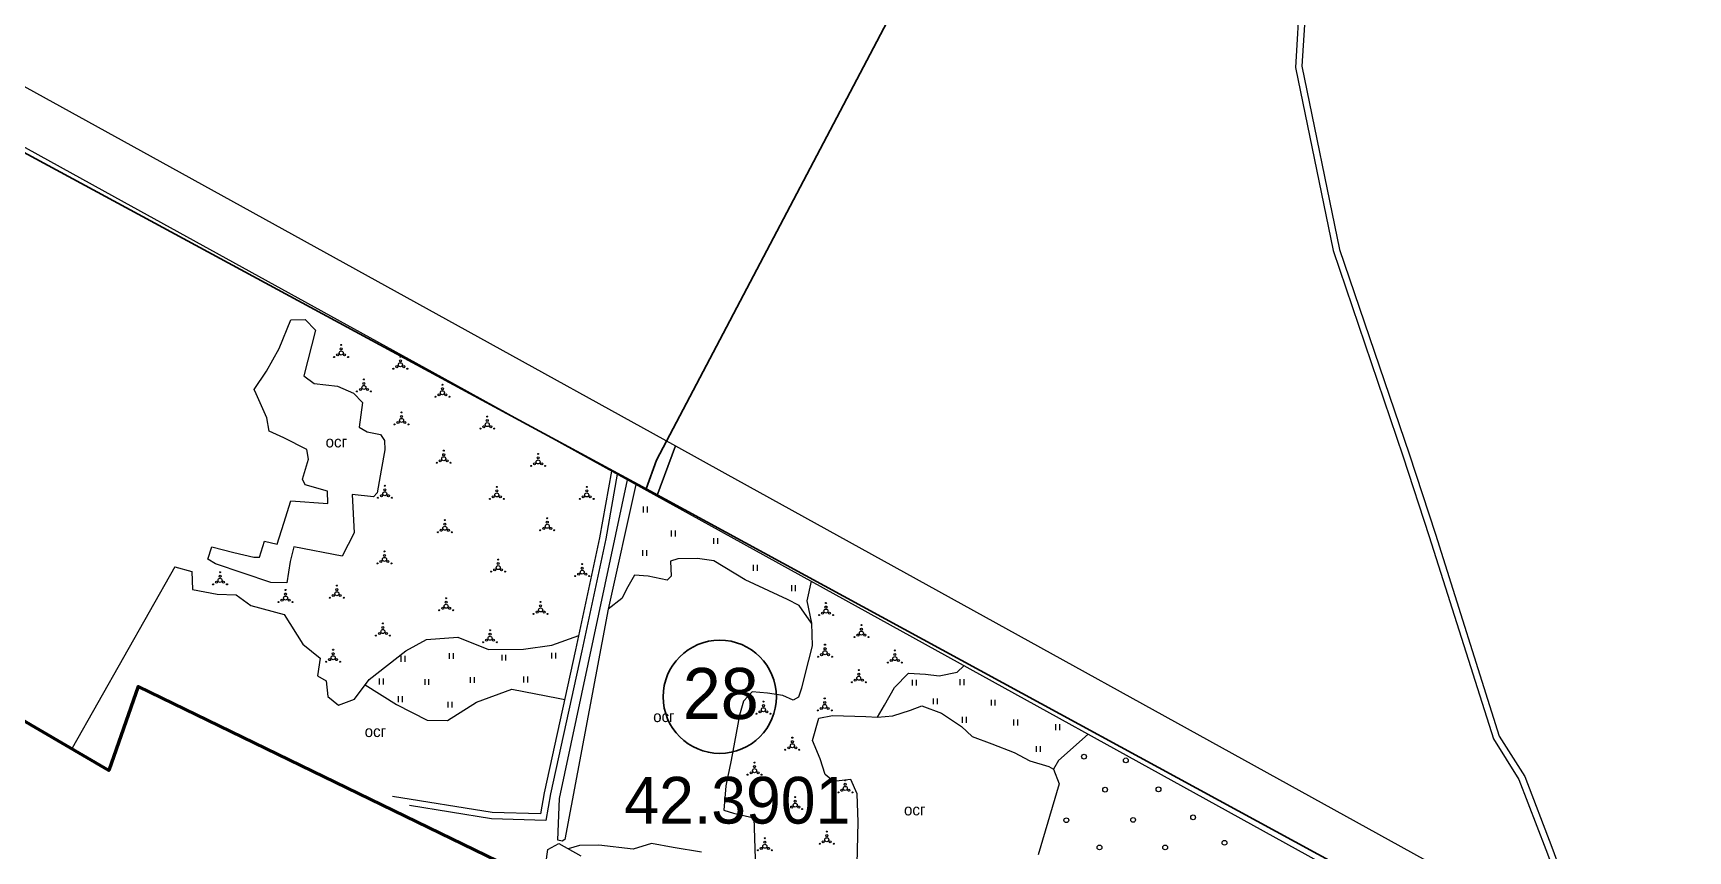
# Model space of a CAD drawing. Header units: millimetres. Extents: x 1378883 to 1389511, y 5662980 to 5673292.
# Drawn here: x 1385180 to 1386209, y 5664779 to 5665288 of the extents above; entities that cross this region are included whole.
import ezdxf
from ezdxf.enums import TextEntityAlignment as Align

# ---------------------------------------------------------------- set-up
doc = ezdxf.new("R2010")
doc.units = ezdxf.units.MM
for name, color, linetype in [('N-raion', 1, 'Continuous'), ('вулиці', 7, 'Continuous'), ('КартаСкан', 252, 'Continuous'), ('межа по генплану', 7, 'Continuous'), ('на область', 5, 'Continuous'), ('район', 6, 'Continuous')]:
    doc.layers.add(name, color=color, linetype=linetype)
picture_1 = doc.add_image_def('image1.tif', size_in_pixel=(29607, 29619))

msp = doc.modelspace()

# ---------------------------------------------------------------- linework, layer by layer
at = {"layer": 'N-raion', "color": 1, "lineweight": 35}
msp.add_circle((1385606.9, 5664875.1), 35.2, dxfattribs=at)
at = {"layer": 'вулиці', "color": 7}
for p, q in [((1385559.5, 5664989.7), (1385559.5, 5664993.3)), ((1385561.9, 5664989.7), (1385561.9, 5664993.3)), ((1385576.9, 5664974.8), (1385576.9, 5664978.4)), ((1385579.3, 5664974.8), (1385579.3, 5664978.4)), ((1385559.1, 5664962.7), (1385559.1, 5664966.3)), ((1385561.5, 5664962.7), (1385561.5, 5664966.3)), ((1385603.3, 5664970.1), (1385603.3, 5664973.7)), ((1385605.7, 5664970.1), (1385605.7, 5664973.7)), ((1385627.9, 5664953.5), (1385627.9, 5664957.1)), ((1385630.3, 5664953.5), (1385630.3, 5664957.1)), ((1385651.6, 5664940.8), (1385651.6, 5664944.4)), ((1385654, 5664940.8), (1385654, 5664944.4)), ((1385408.9, 5664896.9), (1385408.9, 5664900.5)), ((1385411.3, 5664896.9), (1385411.3, 5664900.5)), ((1385439, 5664898.7), (1385439, 5664902.3)), ((1385441.4, 5664898.7), (1385441.4, 5664902.3)), ((1385471.6, 5664897.6), (1385471.6, 5664901.2)), ((1385474, 5664897.6), (1385474, 5664901.2)), ((1385502.6, 5664898.9), (1385502.6, 5664902.5)), ((1385505, 5664898.9), (1385505, 5664902.5)), ((1385395.5, 5664882.8), (1385395.5, 5664886.4)), ((1385397.9, 5664882.8), (1385397.9, 5664886.4)), ((1385423.7, 5664882.5), (1385423.7, 5664886.1)), ((1385426.1, 5664882.5), (1385426.1, 5664886.1)), ((1385452, 5664883.7), (1385452, 5664887.3)), ((1385454.4, 5664883.7), (1385454.4, 5664887.3)), ((1385485.1, 5664884.1), (1385485.1, 5664887.7)), ((1385487.5, 5664884.1), (1385487.5, 5664887.7)), ((1385726.7, 5664882.1), (1385726.7, 5664885.7)), ((1385729.1, 5664882.1), (1385729.1, 5664885.7)), ((1385756.4, 5664882.4), (1385756.4, 5664886)), ((1385758.8, 5664882.4), (1385758.8, 5664886)), ((1385407.3, 5664871.8), (1385407.3, 5664875.4)), ((1385409.7, 5664871.8), (1385409.7, 5664875.4)), ((1385739.8, 5664870.5), (1385739.8, 5664874.1)), ((1385742.2, 5664870.5), (1385742.2, 5664874.1)), ((1385775.7, 5664869.7), (1385775.7, 5664873.3)), ((1385778.1, 5664869.7), (1385778.1, 5664873.3)), ((1385438.1, 5664868.4), (1385438.1, 5664872)), ((1385440.5, 5664868.4), (1385440.5, 5664872)), ((1385757.8, 5664859), (1385757.8, 5664862.6)), ((1385760.2, 5664859), (1385760.2, 5664862.6)), ((1385789.7, 5664857.3), (1385789.7, 5664860.9)), ((1385792.1, 5664857.3), (1385792.1, 5664860.9)), ((1385815.8, 5664854.4), (1385815.8, 5664858)), ((1385818.2, 5664854.4), (1385818.2, 5664858)), ((1385803.8, 5664840.8), (1385803.8, 5664844.4)), ((1385806.2, 5664840.8), (1385806.2, 5664844.4))]:
    msp.add_line(p, q, dxfattribs=at)
for points in [[(1386148.6, 5665849.7), (1386117.5, 5665798), (1386072.3, 5665715.2), (1386032.6, 5665651.2), (1386008, 5665604.2), (1385998, 5665585.8), (1385992.1, 5665564.7), (1385988.1, 5665547.6), (1385980, 5665494.6), (1385978.4, 5665450.5), (1385972.2, 5665396.9), (1385967.5, 5665312.5), (1385964.7, 5665266.3)], [(1386159.3, 5665847), (1386124.4, 5665792), (1386079, 5665709), (1386039.1, 5665643), (1386014.4, 5665603.1), (1386001.7, 5665584.3), (1385996, 5665563.7), (1385992, 5665546.8), (1385984, 5665494.2), (1385982.4, 5665450.2), (1385976.2, 5665396.5), (1385971.5, 5665312.2), (1385968.7, 5665267)], [(1385964.7, 5665266.3), (1385988.1, 5665152.5), (1386031.5, 5665024.9), (1386047.9, 5664974.8), (1386087.7, 5664849), (1386103.6, 5664823.8), (1386120.3, 5664780.2), (1386125.4, 5664766.5), (1386128.5, 5664745.6), (1386129.3, 5664728.4), (1386129.3, 5664727.6)], [(1385968.7, 5665267), (1385992.1, 5665153.1), (1386035.3, 5665026.2), (1386051.7, 5664976.1), (1386091.3, 5664850.7), (1386107.2, 5664825.6), (1386124.1, 5664781.6), (1386129.3, 5664767.5), (1386132.5, 5664746), (1386133.3, 5664728.4), (1386133.2, 5664725.4)]]:
    msp.add_lwpolyline(points, dxfattribs=at)
for points in [[(1385246.9, 5665214.6), (1385450.4, 5665102.3), (1385579.3, 5665031.1), (1385567.8, 5664999.8), (1385434.4, 5665073.5), (1385230.9, 5665185.7), (1384980.4, 5665324), (1384996.3, 5665352.9), (1385246.9, 5665214.6)], [(1386079.7, 5664754.8), (1386139.4, 5664722), (1386123.5, 5664693.1), (1386063.8, 5664725.9), (1385594, 5664985.3), (1385567.8, 5664999.8), (1385579.3, 5665031.1), (1385610, 5665014.2), (1386079.7, 5664754.8)]]:
    msp.add_lwpolyline(points, close=True, dxfattribs=at)
for centre, radius in [((1385369.4, 5665087.6), 0.625), ((1385371.6, 5665088.8), 1.25), ((1385371.6, 5665091.3), 0.625), ((1385371.6, 5665093.8), 0.312), ((1385373.7, 5665087.6), 0.625), ((1385367.2, 5665086.3), 0.312), ((1385375.9, 5665086.3), 0.312), ((1385404, 5665079), 0.312), ((1385406.2, 5665080.3), 0.625), ((1385408.4, 5665081.5), 1.25), ((1385408.4, 5665084), 0.625), ((1385408.4, 5665086.5), 0.312), ((1385410.5, 5665080.3), 0.625), ((1385412.7, 5665079), 0.312), ((1385385.7, 5665067.4), 1.25), ((1385385.7, 5665069.9), 0.625), ((1385385.7, 5665072.4), 0.312), ((1385434.5, 5665069.1), 0.312), ((1385381.4, 5665064.9), 0.312), ((1385383.6, 5665066.1), 0.625), ((1385387.9, 5665066.1), 0.625), ((1385390.1, 5665064.9), 0.312), ((1385430.2, 5665061.6), 0.312), ((1385432.4, 5665062.8), 0.625), ((1385434.5, 5665064.1), 1.25), ((1385434.5, 5665066.6), 0.625), ((1385436.7, 5665062.8), 0.625), ((1385438.9, 5665061.6), 0.312), ((1385409.1, 5665046.9), 1.25), ((1385409.1, 5665049.4), 0.625), ((1385409.1, 5665051.9), 0.312), ((1385462.4, 5665046.8), 0.625), ((1385462.4, 5665049.3), 0.312), ((1385404.7, 5665044.4), 0.312), ((1385406.9, 5665045.6), 0.625), ((1385411.2, 5665045.6), 0.625), ((1385413.4, 5665044.4), 0.312), ((1385458.1, 5665041.8), 0.312), ((1385460.2, 5665043), 0.625), ((1385462.4, 5665044.3), 1.25), ((1385464.6, 5665043), 0.625), ((1385466.7, 5665041.8), 0.312), ((1385435.3, 5665028.1), 0.312), ((1385494, 5665026.1), 0.312), ((1385431, 5665020.6), 0.312), ((1385433.1, 5665021.8), 0.625), ((1385435.3, 5665023.1), 1.25), ((1385435.3, 5665025.6), 0.625), ((1385437.4, 5665021.8), 0.625), ((1385439.6, 5665020.6), 0.312), ((1385489.7, 5665018.6), 0.312), ((1385491.8, 5665019.9), 0.625), ((1385494, 5665021.1), 1.25), ((1385494, 5665023.6), 0.625), ((1385496.2, 5665019.9), 0.625), ((1385498.3, 5665018.6), 0.312), ((1385398.7, 5665006.3), 0.312), ((1385468.3, 5665005.6), 0.312), ((1385524.2, 5665005.6), 0.312), ((1385394.4, 5664998.8), 0.312), ((1385396.6, 5665000.1), 0.625), ((1385398.7, 5665001.3), 1.25), ((1385398.7, 5665003.8), 0.625), ((1385400.9, 5665000.1), 0.625), ((1385403.1, 5664998.8), 0.312), ((1385464, 5664998.1), 0.312), ((1385466.1, 5664999.4), 0.625), ((1385468.3, 5665000.6), 1.25), ((1385468.3, 5665003.1), 0.625), ((1385470.5, 5664999.4), 0.625), ((1385472.6, 5664998.1), 0.312), ((1385519.9, 5664998.1), 0.312), ((1385522, 5664999.4), 0.625), ((1385524.2, 5665000.6), 1.25), ((1385524.2, 5665003.1), 0.625), ((1385526.4, 5664999.4), 0.625), ((1385528.5, 5664998.1), 0.312), ((1385436, 5664984.9), 0.312), ((1385499.7, 5664986.1), 0.312), ((1385431.7, 5664977.4), 0.312), ((1385433.8, 5664978.6), 0.625), ((1385436, 5664979.9), 1.25), ((1385436, 5664982.4), 0.625), ((1385438.2, 5664978.6), 0.625), ((1385440.3, 5664977.4), 0.312), ((1385495.3, 5664978.6), 0.312), ((1385497.5, 5664979.8), 0.625), ((1385499.7, 5664981.1), 1.25), ((1385499.7, 5664983.6), 0.625), ((1385501.8, 5664979.8), 0.625), ((1385504, 5664978.6), 0.312), ((1385398.5, 5664965.5), 0.312), ((1385394.1, 5664958), 0.312), ((1385396.3, 5664959.2), 0.625), ((1385398.5, 5664960.5), 1.25), ((1385398.5, 5664963), 0.625), ((1385400.6, 5664959.2), 0.625), ((1385402.8, 5664958), 0.312), ((1385467, 5664954.1), 0.625), ((1385469.2, 5664955.4), 1.25), ((1385469.2, 5664957.9), 0.625), ((1385469.2, 5664960.4), 0.312), ((1385471.3, 5664954.1), 0.625), ((1385521.4, 5664955.1), 0.625), ((1385521.4, 5664957.6), 0.312), ((1385292, 5664945), 0.312), ((1385294.1, 5664946.3), 0.625), ((1385296.3, 5664947.5), 1.25), ((1385296.3, 5664950), 0.625), ((1385296.3, 5664952.5), 0.312), ((1385298.5, 5664946.3), 0.625), ((1385300.6, 5664945), 0.312), ((1385368.9, 5664944.2), 0.312), ((1385464.8, 5664952.9), 0.312), ((1385473.5, 5664952.9), 0.312), ((1385517.1, 5664950.1), 0.312), ((1385519.2, 5664951.4), 0.625), ((1385521.4, 5664952.6), 1.25), ((1385523.6, 5664951.4), 0.625), ((1385525.7, 5664950.1), 0.312), ((1385332.7, 5664934), 0.312), ((1385334.8, 5664935.2), 0.625), ((1385337, 5664936.5), 1.25), ((1385337, 5664939), 0.625), ((1385337, 5664941.5), 0.312), ((1385339.2, 5664935.2), 0.625), ((1385341.3, 5664934), 0.312), ((1385364.5, 5664936.7), 0.312), ((1385366.7, 5664938), 0.625), ((1385368.9, 5664939.2), 1.25), ((1385368.9, 5664941.7), 0.625), ((1385371, 5664938), 0.625), ((1385373.2, 5664936.7), 0.312), ((1385436.8, 5664933.9), 0.625), ((1385436.8, 5664936.4), 0.312), ((1385495.5, 5664934.1), 0.312), ((1385432.5, 5664928.9), 0.312), ((1385434.7, 5664930.1), 0.625), ((1385436.8, 5664931.4), 1.25), ((1385439, 5664930.1), 0.625), ((1385441.2, 5664928.9), 0.312), ((1385491.2, 5664926.6), 0.312), ((1385493.4, 5664927.8), 0.625), ((1385495.5, 5664929.1), 1.25), ((1385495.5, 5664931.6), 0.625), ((1385497.7, 5664927.8), 0.625), ((1385499.9, 5664926.6), 0.312), ((1385668.6, 5664925.9), 0.312), ((1385670.8, 5664927.1), 0.625), ((1385672.9, 5664928.4), 1.25), ((1385672.9, 5664930.9), 0.625), ((1385672.9, 5664933.4), 0.312), ((1385675.1, 5664927.1), 0.625), ((1385677.3, 5664925.9), 0.312), ((1385393.2, 5664913.2), 0.312), ((1385395.4, 5664914.4), 0.625), ((1385397.5, 5664915.7), 1.25), ((1385397.5, 5664918.2), 0.625), ((1385397.5, 5664920.7), 0.312), ((1385399.7, 5664914.4), 0.625), ((1385401.9, 5664913.2), 0.312), ((1385464.1, 5664914), 0.625), ((1385464.1, 5664916.5), 0.312), ((1385692.8, 5664913.5), 0.625), ((1385694.9, 5664914.7), 1.25), ((1385694.9, 5664917.2), 0.625), ((1385694.9, 5664919.7), 0.312), ((1385697.1, 5664913.5), 0.625), ((1385366.6, 5664904.4), 0.312), ((1385459.8, 5664909), 0.312), ((1385461.9, 5664910.3), 0.625), ((1385464.1, 5664911.5), 1.25), ((1385466.3, 5664910.3), 0.625), ((1385468.4, 5664909), 0.312), ((1385672.3, 5664902.5), 1.25), ((1385672.3, 5664905), 0.625), ((1385672.3, 5664907.5), 0.312), ((1385690.6, 5664912.2), 0.312), ((1385699.3, 5664912.2), 0.312), ((1385715.7, 5664903.9), 0.312), ((1385362.3, 5664896.9), 0.312), ((1385364.4, 5664898.2), 0.625), ((1385366.6, 5664899.4), 1.25), ((1385366.6, 5664901.9), 0.625), ((1385368.7, 5664898.2), 0.625), ((1385370.9, 5664896.9), 0.312), ((1385668, 5664900), 0.312), ((1385670.2, 5664901.3), 0.625), ((1385674.5, 5664901.3), 0.625), ((1385676.7, 5664900), 0.312), ((1385711.4, 5664896.4), 0.312), ((1385713.5, 5664897.6), 0.625), ((1385715.7, 5664898.9), 1.25), ((1385715.7, 5664901.4), 0.625), ((1385717.9, 5664897.6), 0.625), ((1385720, 5664896.4), 0.312), ((1385689, 5664884.2), 0.312), ((1385691.1, 5664885.4), 0.625), ((1385693.3, 5664886.7), 1.25), ((1385693.3, 5664889.2), 0.625), ((1385693.3, 5664891.7), 0.312), ((1385695.5, 5664885.4), 0.625), ((1385697.6, 5664884.2), 0.312), ((1385634, 5664872.1), 0.312), ((1385672.1, 5664871.6), 0.625), ((1385672.1, 5664874.1), 0.312), ((1385629.7, 5664864.6), 0.312), ((1385631.9, 5664865.8), 0.625), ((1385634, 5664867.1), 1.25), ((1385634, 5664869.6), 0.625), ((1385636.2, 5664865.8), 0.625), ((1385638.4, 5664864.6), 0.312), ((1385667.8, 5664866.6), 0.312), ((1385670, 5664867.8), 0.625), ((1385672.1, 5664869.1), 1.25), ((1385674.3, 5664867.8), 0.625), ((1385676.5, 5664866.6), 0.312), ((1385647.6, 5664842.2), 0.312), ((1385649.8, 5664843.4), 0.625), ((1385652, 5664844.7), 1.25), ((1385652, 5664847.2), 0.625), ((1385652, 5664849.7), 0.312), ((1385654.1, 5664843.4), 0.625), ((1385656.3, 5664842.2), 0.312), ((1385628.5, 5664831.7), 0.625), ((1385628.5, 5664834.2), 0.312), ((1385833.3, 5664837.9), 1.49), ((1385859.3, 5664835.6), 1.49), ((1385624.2, 5664826.7), 0.312), ((1385626.4, 5664827.9), 0.625), ((1385628.5, 5664829.2), 1.25), ((1385630.7, 5664827.9), 0.625), ((1385632.9, 5664826.7), 0.312), ((1385684.9, 5664820.7), 0.625), ((1385684.9, 5664823.2), 0.312), ((1385653.8, 5664810.3), 0.625), ((1385653.8, 5664812.8), 0.312), ((1385680.6, 5664815.7), 0.312), ((1385682.8, 5664817), 0.625), ((1385684.9, 5664818.2), 1.25), ((1385687.1, 5664817), 0.625), ((1385689.3, 5664815.7), 0.312), ((1385846.4, 5664817.4), 1.49), ((1385879.6, 5664817.6), 1.49), ((1385649.5, 5664805.3), 0.312), ((1385651.6, 5664806.6), 0.625), ((1385653.8, 5664807.8), 1.25), ((1385656, 5664806.6), 0.625), ((1385658.1, 5664805.3), 0.312), ((1385863.8, 5664798.6), 1.49), ((1385901.1, 5664800.2), 1.49), ((1385673.4, 5664791.3), 0.312), ((1385822.3, 5664798.4), 1.49), ((1385630.6, 5664779.7), 0.312), ((1385632.7, 5664780.9), 0.625), ((1385634.9, 5664782.2), 1.25), ((1385634.9, 5664784.7), 0.625), ((1385634.9, 5664787.2), 0.312), ((1385637.1, 5664780.9), 0.625), ((1385639.2, 5664779.7), 0.312), ((1385669, 5664783.8), 0.312), ((1385671.2, 5664785), 0.625), ((1385673.4, 5664786.3), 1.25), ((1385673.4, 5664788.8), 0.625), ((1385675.5, 5664785), 0.625), ((1385677.7, 5664783.8), 0.312), ((1385842.9, 5664781.5), 1.49), ((1385883.7, 5664781.5), 1.49), ((1385920.6, 5664784.4), 1.49)]:
    msp.add_circle(centre, radius, dxfattribs=at)
at = {"layer": 'межа по генплану', "color": 5, "lineweight": 70}
msp.add_lwpolyline([(1385459.8, 5663789.7), (1385515.2, 5663854.1), (1385574.6, 5663928.6), (1385638.1, 5663972), (1385559.9, 5664141.2), (1385535.7, 5664203.1), (1385466.2, 5664376.6), (1385476.3, 5664769.5), (1385245.3, 5664881.6), (1385227.2, 5664829.2), (1385001.6, 5664961.1)], dxfattribs=at)
msp.add_lwpolyline([(1385459.8, 5663789.7), (1385515.2, 5663854.1), (1385574.6, 5663928.6), (1385638.1, 5663972), (1385559.9, 5664141.2), (1385535.7, 5664203.1), (1385466.2, 5664376.6), (1385476.3, 5664769.5), (1385245.3, 5664881.6), (1385227.2, 5664829.2), (1385001.6, 5664961.1)], dxfattribs=at)
at = {"layer": 'межа по генплану', "color": 3, "lineweight": 70}
msp.add_lwpolyline([(1385459.8, 5663789.7), (1385515.2, 5663854.1), (1385574.6, 5663928.6), (1385638.1, 5663972), (1385559.9, 5664141.2), (1385535.7, 5664203.1), (1385466.2, 5664376.6), (1385476.3, 5664769.5), (1385245.3, 5664881.6), (1385227.2, 5664829.2), (1385001.6, 5664961.1)], dxfattribs=at)
msp.add_lwpolyline([(1385459.8, 5663789.7), (1385515.2, 5663854.1), (1385574.6, 5663928.6), (1385638.1, 5663972), (1385559.9, 5664141.2), (1385535.7, 5664203.1), (1385466.2, 5664376.6), (1385476.3, 5664769.5), (1385245.3, 5664881.6), (1385227.2, 5664829.2), (1385001.6, 5664961.1)], dxfattribs=at)
at = {"layer": 'межа по генплану', "color": 2, "lineweight": 70}
msp.add_lwpolyline([(1385459.8, 5663789.7), (1385515.2, 5663854.1), (1385574.6, 5663928.6), (1385638.1, 5663972), (1385559.9, 5664141.2), (1385535.7, 5664203.1), (1385466.2, 5664376.6), (1385476.3, 5664769.5), (1385245.3, 5664881.6), (1385227.2, 5664829.2), (1385001.6, 5664961.1)], dxfattribs=at)
at = {"layer": 'на область', "color": 7, "lineweight": -2}
for points in [[(1385340.3, 5665109.4), (1385349.3, 5665109.6), (1385355.6, 5665103), (1385348.3, 5665074.6), (1385354.7, 5665069.8), (1385369.3, 5665068.2), (1385379.2, 5665063.8), (1385384.9, 5665058), (1385382.8, 5665042.7), (1385387.7, 5665039.7), (1385396, 5665038.1), (1385398.6, 5665034.4), (1385398.7, 5665028.7), (1385396.4, 5665015.9), (1385393.9, 5665001.8), (1385391.7, 5664999.5), (1385378.5, 5665000.8), (1385379.7, 5664977.1), (1385372.1, 5664962.6), (1385342.1, 5664968.3), (1385339.8, 5664959.2), (1385337.7, 5664946), (1385327.8, 5664946.2), (1385293.4, 5664957.8), (1385288.6, 5664960.6), (1385291.2, 5664968.3), (1385304.9, 5664964.9), (1385317.3, 5664961.9), (1385320.8, 5664962), (1385324, 5664971.8), (1385331.7, 5664969.9), (1385336, 5664983), (1385340.2, 5664997), (1385363.2, 5664995.3), (1385363, 5665003), (1385349.3, 5665006.9), (1385347.6, 5665010.3), (1385351.2, 5665022.9), (1385350.3, 5665028.9), (1385335.9, 5665036.1), (1385326.9, 5665040.3), (1385325.4, 5665048.5), (1385318.7, 5665063.5), (1385317.5, 5665066.1), (1385325.2, 5665077.5), (1385333, 5665091.5), (1385340.3, 5665109.4)], [(1385539.5, 5665015.4), (1385532.2, 5664973.9), (1385517.3, 5664904.4), (1385497.8, 5664815.5), (1385495.4, 5664802.4), (1385465.4, 5664803.3), (1385403.4, 5664813.2)], [(1385543.2, 5665013.4), (1385536.1, 5664973.2), (1385521.2, 5664903.6), (1385501.7, 5664814.8), (1385498.7, 5664798.3), (1385465, 5664799.3), (1385414, 5664807.5)], [(1385554.7, 5665007), (1385537.6, 5664929.6), (1385510.6, 5664786.5), (1385508.9, 5664785.4), (1385506.2, 5664786), (1385507.2, 5664811.9), (1385549.5, 5665009.9)], [(1385268.2, 5664955.9), (1385204.3, 5664843.1)], [(1385268.2, 5664955.9), (1385278.8, 5664952.9), (1385279.1, 5664941.7), (1385294.4, 5664939), (1385306.4, 5664938.4), (1385315.4, 5664931.9), (1385336.1, 5664926.2), (1385347.8, 5664907.9), (1385358.6, 5664899.2), (1385356.9, 5664888.1), (1385362.3, 5664885), (1385363.2, 5664875.3), (1385369.9, 5664870), (1385379.8, 5664873.6), (1385389, 5664885.9), (1385411.7, 5664903.6), (1385424.7, 5664910.7), (1385444, 5664912.1), (1385463.1, 5664904.6), (1385484.9, 5664904.8), (1385502.5, 5664907.2), (1385519.2, 5664913.2)], [(1385663.9, 5664920.8), (1385656.3, 5664931.8), (1385649, 5664935.6), (1385622.7, 5664947.8), (1385603.3, 5664959.6), (1385593.1, 5664961), (1385580.9, 5664960.8), (1385576.2, 5664959.5), (1385576.6, 5664950), (1385574.1, 5664947.5), (1385562.4, 5664950.1), (1385553.8, 5664950.8), (1385549.7, 5664943.4), (1385546, 5664936.3), (1385537.6, 5664929.6)], [(1385663.6, 5664946.9), (1385661, 5664934.7), (1385663.9, 5664920.8), (1385664.3, 5664906.7), (1385659.8, 5664888.9), (1385657.6, 5664880.4), (1385655.9, 5664874.8), (1385652.6, 5664873), (1385646, 5664876), (1385636.5, 5664877.4), (1385627, 5664878.1), (1385621.6, 5664872.3), (1385619.1, 5664863.6), (1385614, 5664835.7), (1385610.6, 5664819.7), (1385609.5, 5664804.6), (1385615.5, 5664802.7), (1385628.1, 5664799.9), (1385629, 5664768.2)], [(1385670.9, 5664719.9), (1385676.9, 5664740.1), (1385679, 5664751.4), (1385686.7, 5664755.9), (1385691, 5664760.8), (1385692.2, 5664771.3), (1385692.9, 5664797.1), (1385692.2, 5664814.7), (1385688.4, 5664823.7), (1385677.5, 5664822.5), (1385672.3, 5664826.8), (1385669.2, 5664836.5), (1385664.5, 5664847.9), (1385668.5, 5664861.8), (1385677, 5664863.5), (1385697.6, 5664862.8), (1385704.9, 5664862.4), (1385709.2, 5664869.9), (1385715.5, 5664880.8), (1385724.2, 5664889.8), (1385734.8, 5664889.2), (1385743.2, 5664888.1), (1385754.5, 5664890.4), (1385758.6, 5664894.4)], [(1385386.4, 5664882.5), (1385406, 5664870.3), (1385425.1, 5664860.6), (1385437.6, 5664860.4), (1385455.7, 5664871.8), (1385477.7, 5664879.9), (1385506.4, 5664874.3), (1385510.5, 5664873.4)], [(1385704.9, 5664862.4), (1385714.5, 5664863.2), (1385725.5, 5664866.8), (1385732.4, 5664869.5), (1385744.7, 5664864.9), (1385757.2, 5664856.7), (1385763.8, 5664850.5), (1385775.9, 5664845.8), (1385789.9, 5664840.4), (1385799.7, 5664835.3), (1385811.5, 5664831.8), (1385814.4, 5664830.2)], [(1385835.8, 5664851.8), (1385817.5, 5664835.6), (1385814.4, 5664830.1), (1385817.8, 5664821.1), (1385804.7, 5664776.8)], [(1385496.4, 5664754.9), (1385500.1, 5664780.1), (1385506.8, 5664783.9), (1385520.5, 5664776.3)], [(1385595.5, 5664778.6), (1385577.9, 5664781.5), (1385564.4, 5664783.9), (1385553.1, 5664780.4), (1385531.7, 5664782.8), (1385519.7, 5664782.6), (1385512.7, 5664780.6)]]:
    msp.add_lwpolyline(points, dxfattribs=at)
at = {"layer": 'район', "color": 6, "lineweight": 35}
for points in [[(1385561.1, 5665004.3), (1385567.6, 5665022.1), (1385752.4, 5665373.6)], [(1386124.8, 5664697.7), (1385561.1, 5665004.3), (1385146, 5665228.8)]]:
    msp.add_lwpolyline(points, dxfattribs=at)

# ---------------------------------------------------------------- texts
at = {"layer": 'N-raion', "color": 1, "lineweight": 35}
msp.add_text('28', height=31.73, dxfattribs=at).set_placement((1385583.9, 5664861.3))
msp.add_text('42.3901', height=29.05, dxfattribs=at).set_placement((1385617.8, 5664796.3), align=Align.CENTER)
at = {"layer": 'вулиці', "color": 7}
for p in [(1385361.9, 5665030.1), (1385565.5, 5664859.4), (1385386.2, 5664850.1), (1385721.4, 5664801.4)]:
    msp.add_text('осг', height=7, dxfattribs=at).set_placement(p)

# ---------------------------------------------------------------- pictures from other files: only their frames are drawn
at = {"layer": 'КартаСкан'}
image = msp.add_image(picture_1, insert=(1378952, 5663192.3), size_in_units=(10026.9, 10031), rotation=0.39543, dxfattribs=at)
image.dxf.flags = 15

doc.saveas('drawing.dxf')
